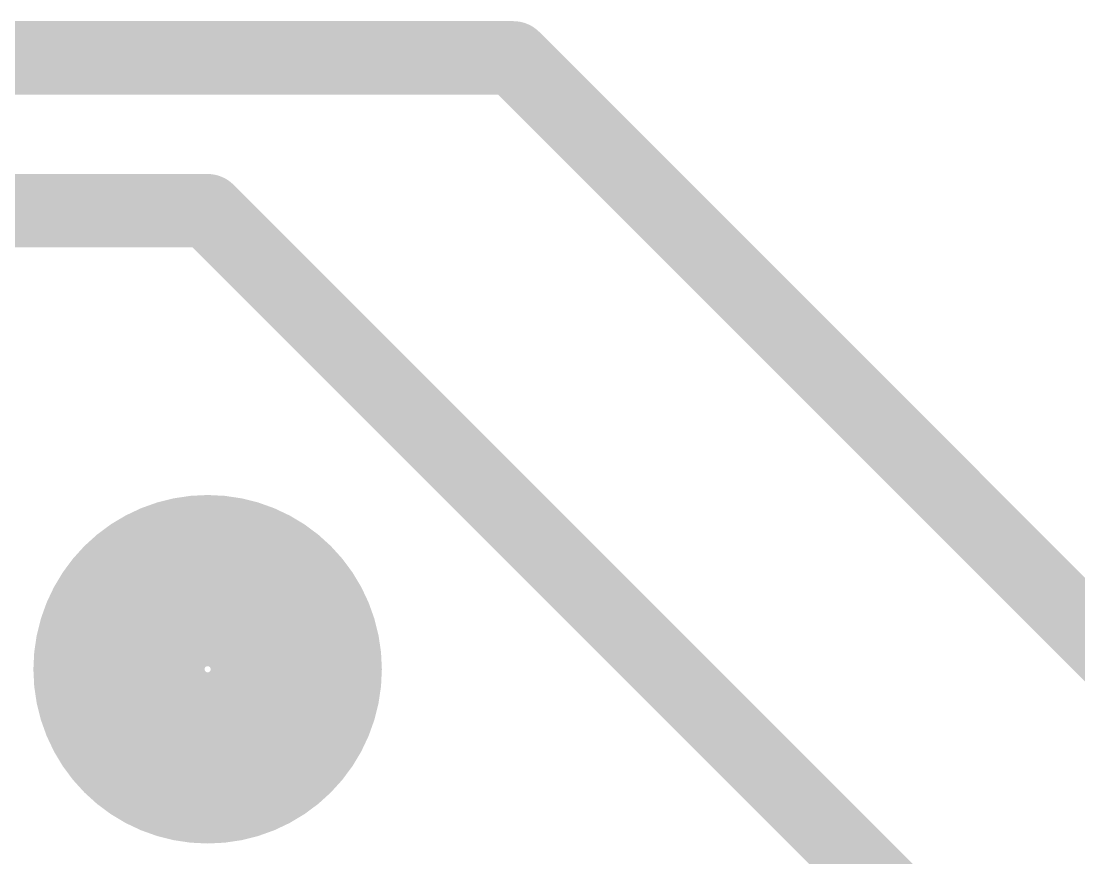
# Model space of a CAD drawing. Extents: x 0.24 to 7.39, y 0.21 to 4.62.
# Drawn here: x 5.6655 to 5.8385, y 3.3902 to 3.527 of the extents above; entities that cross this region are included whole.
import ezdxf

# ---------------------------------------------------------------- set-up
doc = ezdxf.new("R2010")
doc.units = 0

msp = doc.modelspace()

# ---------------------------------------------------------------- linework, layer by layer
at = {"layer": 'TOP', "const_width": 0.012}
for points in [[(5.746, 3.521), (4.771, 3.521)], [(5.846, 3.421), (5.746, 3.521)], [(5.696, 3.496), (4.621, 3.496)], [(5.821, 3.371), (5.696, 3.496)]]:
    msp.add_lwpolyline(points, dxfattribs=at)
at = {"layer": 'TOP'}
for points, const_width in [([(5.743, 3.521, 1), (5.749, 3.521, 1)], 0.006), ([(5.743, 3.521, 1), (5.749, 3.521, 1)], 0.006), ([(5.693, 3.496, 1), (5.699, 3.496, 1)], 0.006), ([(5.693, 3.496, 1), (5.699, 3.496, 1)], 0.006), ([(5.682, 3.421, 1), (5.71, 3.421, 1)], 0.029)]:
    msp.add_lwpolyline(points, format="xyb", close=True, dxfattribs=dict(at, const_width=const_width))

doc.saveas('drawing.dxf')
